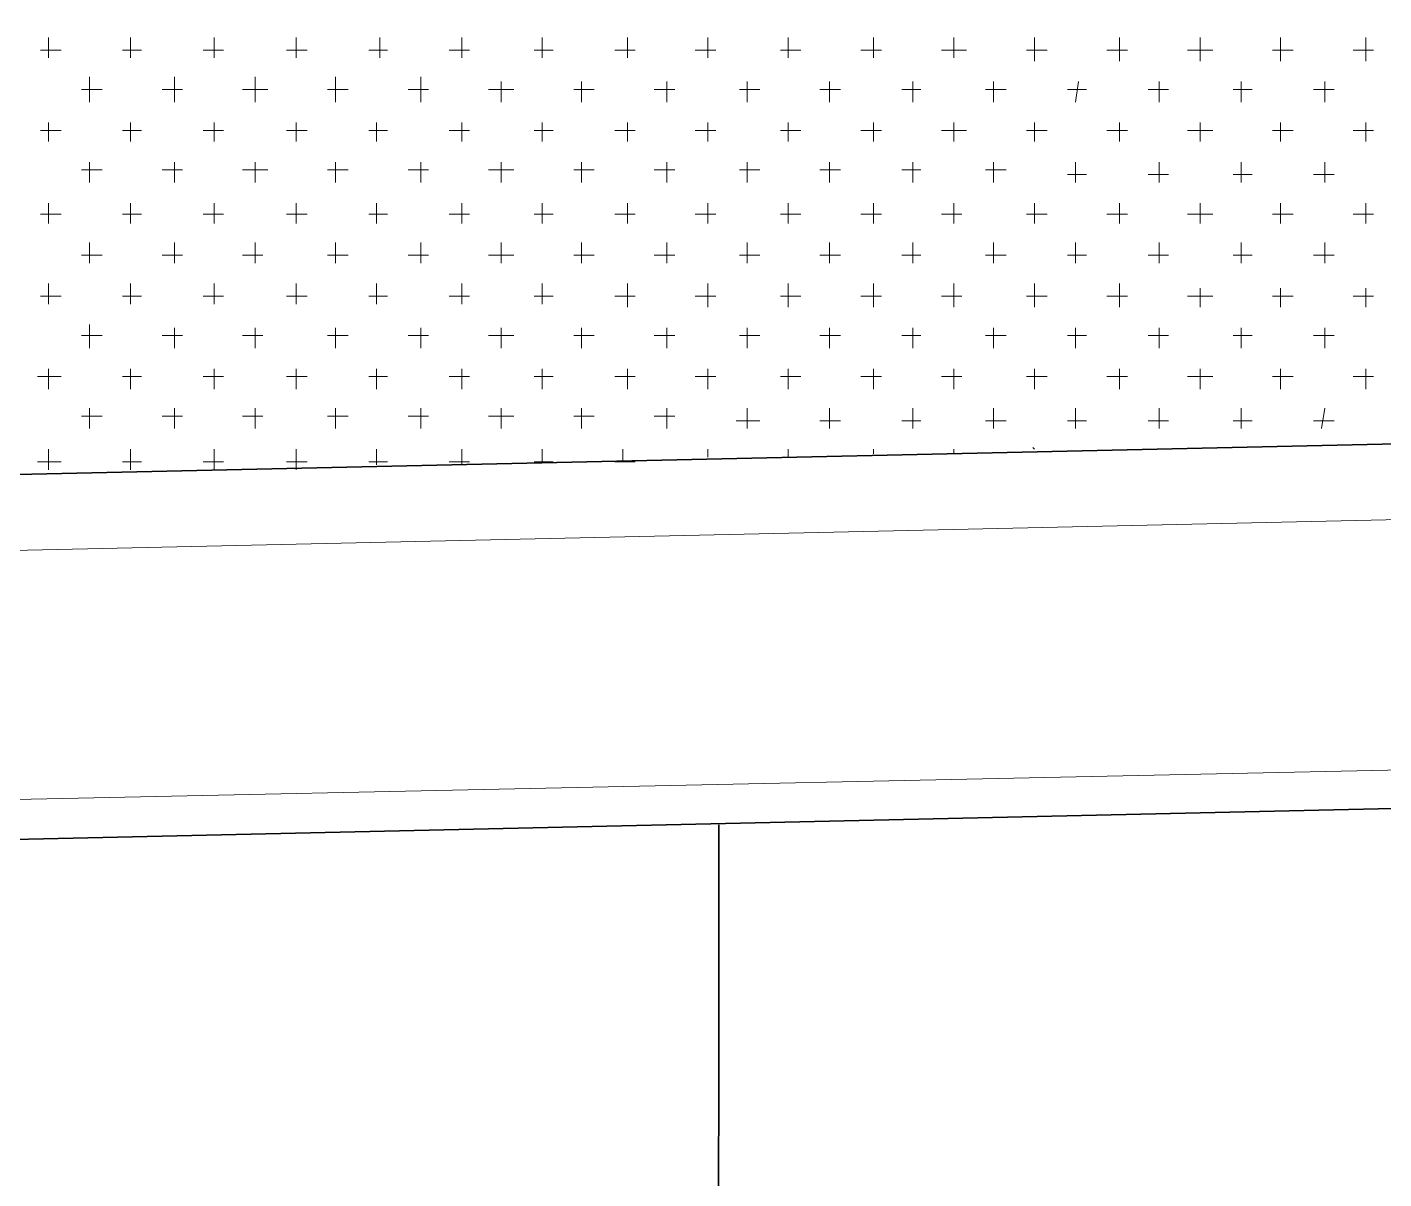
# Model space of a CAD drawing. Header units: millimetres. Extents: x -1787 to 4633, y 81 to 2259.
# Drawn here: x 1249.2 to 1353.8, y 1510.8 to 1599.6 of the extents above; entities that cross this region are included whole.
import ezdxf

# ---------------------------------------------------------------- set-up
doc = ezdxf.new("R2010")
doc.units = ezdxf.units.MM
doc.header["$MEASUREMENT"] = 0
doc.layers.get('0').update_dxf_attribs({"linetype": 'CONTINUOUS'})

msp = doc.modelspace()

# ---------------------------------------------------------------- linework, layer by layer
at = {"color": 1, "linetype": 'Continuous', "lineweight": 35, "true_color": 0x000001}
for points in [[(1543.57077, 1598.22488), (698.95014, 1647.72245), (531.72863, 1598.22488), (523.33715, 1582.29323), (527.95855, 1568.0642), (553.13299, 1549.70024), (1544.5437, 1571.71267), (1551.5974, 1578.27991), (1552.57033, 1588.61724)], [(1150.99548, 1511.02646), (1174.95376, 1535.34959), (1521.43673, 1543.13299), (1552.3271, 1510.17515), (1519.61249, 1133.77474), (1489.3302, 1106.04638), (1174.95376, 1106.28961), (1150.63063, 1130.61274)]]:
    msp.add_lwpolyline(points, close=True, dxfattribs=at)
at = {"color": 3, "linetype": 'Continuous', "lineweight": 15, "true_color": 0x000003}
for points in [[(1250.84192, 1597.25195), (1250.84192, 1598.83296), (1250.84192, 1598.83296)], [(1257.16594, 1597.25195), (1257.16594, 1598.83296), (1257.16594, 1598.83296)], [(1263.61157, 1597.25195), (1263.61157, 1598.83296), (1263.61157, 1598.83296)], [(1269.93558, 1597.25195), (1269.93558, 1598.83296), (1269.93558, 1598.83296)], [(1276.38121, 1597.25195), (1276.38121, 1598.83296), (1276.38121, 1598.83296)], [(1282.70522, 1597.25195), (1282.70522, 1598.83296), (1282.70522, 1598.83296)], [(1288.90762, 1597.25195), (1288.90762, 1598.83296), (1288.90762, 1598.83296)], [(1295.47486, 1597.25195), (1295.47486, 1598.83296), (1295.47486, 1598.83296)], [(1301.67726, 1597.25195), (1301.67726, 1598.83296), (1301.67726, 1598.83296)], [(1307.87966, 1597.25195), (1307.87966, 1598.83296), (1307.87966, 1598.83296)], [(1314.4469, 1597.25195), (1314.4469, 1598.83296), (1314.4469, 1598.83296)], [(1320.6493, 1597.25195), (1320.6493, 1598.83296), (1320.6493, 1598.83296)], [(1326.8517, 1597.00872), (1326.8517, 1598.83296), (1326.8517, 1598.83296)], [(1333.41894, 1597.00872), (1333.41894, 1598.83296), (1333.41894, 1598.83296)], [(1339.62134, 1597.00872), (1339.62134, 1598.83296), (1339.62134, 1598.83296)], [(1345.82374, 1597.00872), (1345.82374, 1598.83296), (1345.82374, 1598.83296)], [(1352.39098, 1597.00872), (1352.39098, 1598.83296), (1352.39098, 1598.83296)], [(1250.23384, 1597.86003), (1251.81485, 1597.86003), (1251.81485, 1597.86003)], [(1256.55786, 1597.86003), (1258.01725, 1597.86003), (1258.01725, 1597.86003)], [(1262.76026, 1597.86003), (1264.34126, 1597.86003), (1264.34126, 1597.86003)], [(1269.20588, 1597.86003), (1270.78689, 1597.86003), (1270.78689, 1597.86003)], [(1275.5299, 1597.86003), (1276.98929, 1597.86003), (1276.98929, 1597.86003)], [(1281.7323, 1597.86003), (1283.3133, 1597.86003), (1283.3133, 1597.86003)], [(1288.29954, 1597.86003), (1289.75893, 1597.86003), (1289.75893, 1597.86003)], [(1294.50194, 1597.86003), (1296.08294, 1597.86003), (1296.08294, 1597.86003)], [(1300.70434, 1597.86003), (1302.28534, 1597.86003), (1302.28534, 1597.86003)], [(1307.27158, 1597.86003), (1308.85258, 1597.86003), (1308.85258, 1597.86003)], [(1313.47398, 1597.86003), (1315.05498, 1597.86003), (1315.05498, 1597.86003)], [(1319.67638, 1597.86003), (1321.62223, 1597.86003), (1321.62223, 1597.86003)], [(1326.24362, 1597.86003), (1327.82462, 1597.86003), (1327.82462, 1597.86003)], [(1332.44602, 1597.86003), (1334.02702, 1597.86003), (1334.02702, 1597.86003)], [(1338.64842, 1597.86003), (1340.59427, 1597.86003), (1340.59427, 1597.86003)], [(1345.21566, 1597.86003), (1346.79666, 1597.86003), (1346.79666, 1597.86003)], [(1351.41806, 1597.86003), (1352.99906, 1597.86003), (1352.99906, 1597.86003)], [(1254.00393, 1593.84672), (1254.00393, 1595.79257), (1254.00393, 1595.79257)], [(1260.57117, 1593.84672), (1260.57117, 1595.79257), (1260.57117, 1595.79257)], [(1266.77357, 1593.84672), (1266.77357, 1595.79257), (1266.77357, 1595.79257)], [(1272.97597, 1593.84672), (1272.97597, 1595.79257), (1272.97597, 1595.79257)], [(1279.54321, 1593.84672), (1279.54321, 1595.79257), (1279.54321, 1595.79257)], [(1285.74561, 1593.84672), (1285.74561, 1595.42772), (1285.74561, 1595.42772)], [(1291.94801, 1593.84672), (1291.94801, 1595.42772), (1291.94801, 1595.42772)], [(1298.51525, 1593.84672), (1298.51525, 1595.42772), (1298.51525, 1595.42772)], [(1304.71765, 1593.84672), (1304.71765, 1595.42772), (1304.71765, 1595.42772)], [(1311.04167, 1593.84672), (1311.04167, 1595.42772), (1311.04167, 1595.42772)], [(1317.48729, 1593.84672), (1317.48729, 1595.42772), (1317.48729, 1595.42772)], [(1323.68969, 1593.84672), (1323.68969, 1595.42772), (1323.68969, 1595.42772)], [(1330.01371, 1593.84672), (1330.25694, 1595.42772), (1330.25694, 1595.42772)], [(1336.45933, 1593.84672), (1336.45933, 1595.42772), (1336.45933, 1595.42772)], [(1342.78335, 1593.84672), (1342.78335, 1595.42772), (1342.78335, 1595.42772)], [(1349.22898, 1593.84672), (1349.22898, 1595.42772), (1349.22898, 1595.42772)], [(1253.39585, 1594.81964), (1254.97685, 1594.81964), (1254.97685, 1594.81964)], [(1259.59825, 1594.81964), (1261.17925, 1594.81964), (1261.17925, 1594.81964)], [(1265.80065, 1594.81964), (1267.7465, 1594.81964), (1267.7465, 1594.81964)], [(1272.36789, 1594.81964), (1273.94889, 1594.81964), (1273.94889, 1594.81964)], [(1278.57029, 1594.81964), (1280.15129, 1594.81964), (1280.15129, 1594.81964)], [(1284.77269, 1594.81964), (1286.71854, 1594.81964), (1286.71854, 1594.81964)], [(1291.33993, 1594.81964), (1292.92093, 1594.81964), (1292.92093, 1594.81964)], [(1297.54233, 1594.81964), (1299.12333, 1594.81964), (1299.12333, 1594.81964)], [(1304.10957, 1594.81964), (1305.69058, 1594.81964), (1305.69058, 1594.81964)], [(1310.31197, 1594.81964), (1311.89298, 1594.81964), (1311.89298, 1594.81964)], [(1316.63599, 1594.81964), (1318.09537, 1594.81964), (1318.09537, 1594.81964)], [(1323.08161, 1594.81964), (1324.66262, 1594.81964), (1324.66262, 1594.81964)], [(1329.40563, 1594.81964), (1330.86502, 1594.81964), (1330.86502, 1594.81964)], [(1335.60803, 1594.81964), (1337.18903, 1594.81964), (1337.18903, 1594.81964)], [(1342.17527, 1594.81964), (1343.63466, 1594.81964), (1343.63466, 1594.81964)], [(1348.37767, 1594.81964), (1349.95867, 1594.81964), (1349.95867, 1594.81964)], [(1250.84192, 1590.80632), (1250.84192, 1592.26571), (1250.84192, 1592.26571)], [(1257.16594, 1590.80632), (1257.16594, 1592.26571), (1257.16594, 1592.26571)], [(1263.61157, 1590.80632), (1263.61157, 1592.26571), (1263.61157, 1592.26571)], [(1269.93558, 1590.80632), (1269.93558, 1592.26571), (1269.93558, 1592.26571)], [(1276.13798, 1590.80632), (1276.13798, 1592.26571), (1276.13798, 1592.26571)], [(1282.70522, 1590.80632), (1282.70522, 1592.26571), (1282.70522, 1592.26571)], [(1288.90762, 1590.80632), (1288.90762, 1592.26571), (1288.90762, 1592.26571)], [(1295.47486, 1590.80632), (1295.47486, 1592.26571), (1295.47486, 1592.26571)], [(1301.67726, 1590.80632), (1301.67726, 1592.26571), (1301.67726, 1592.26571)], [(1307.87966, 1590.80632), (1307.87966, 1592.26571), (1307.87966, 1592.26571)], [(1314.4469, 1590.80632), (1314.4469, 1592.26571), (1314.4469, 1592.26571)], [(1320.6493, 1590.80632), (1320.6493, 1592.26571), (1320.6493, 1592.26571)], [(1326.8517, 1590.80632), (1326.8517, 1592.26571), (1326.8517, 1592.26571)], [(1333.41894, 1590.80632), (1333.41894, 1592.26571), (1333.41894, 1592.26571)], [(1339.62134, 1590.80632), (1339.62134, 1592.26571), (1339.62134, 1592.26571)], [(1345.82374, 1590.80632), (1345.82374, 1592.26571), (1345.82374, 1592.26571)], [(1352.39098, 1590.80632), (1352.39098, 1592.26571), (1352.39098, 1592.26571)], [(1250.23384, 1591.65763), (1251.81485, 1591.65763), (1251.81485, 1591.65763)], [(1256.55786, 1591.65763), (1258.01725, 1591.65763), (1258.01725, 1591.65763)], [(1262.76026, 1591.65763), (1264.34126, 1591.65763), (1264.34126, 1591.65763)], [(1269.20588, 1591.65763), (1270.78689, 1591.65763), (1270.78689, 1591.65763)], [(1275.5299, 1591.65763), (1276.98929, 1591.65763), (1276.98929, 1591.65763)], [(1281.7323, 1591.65763), (1283.3133, 1591.65763), (1283.3133, 1591.65763)], [(1288.29954, 1591.65763), (1289.75893, 1591.65763), (1289.75893, 1591.65763)], [(1294.50194, 1591.65763), (1296.08294, 1591.65763), (1296.08294, 1591.65763)], [(1300.70434, 1591.65763), (1302.28534, 1591.65763), (1302.28534, 1591.65763)], [(1307.27158, 1591.65763), (1308.85258, 1591.65763), (1308.85258, 1591.65763)], [(1313.47398, 1591.65763), (1315.05498, 1591.65763), (1315.05498, 1591.65763)], [(1319.67638, 1591.65763), (1321.62223, 1591.65763), (1321.62223, 1591.65763)], [(1326.24362, 1591.65763), (1327.82462, 1591.65763), (1327.82462, 1591.65763)], [(1332.44602, 1591.65763), (1334.02702, 1591.65763), (1334.02702, 1591.65763)], [(1338.64842, 1591.65763), (1340.59427, 1591.65763), (1340.59427, 1591.65763)], [(1345.21566, 1591.65763), (1346.79666, 1591.65763), (1346.79666, 1591.65763)], [(1351.41806, 1591.65763), (1352.99906, 1591.65763), (1352.99906, 1591.65763)], [(1254.00393, 1587.64432), (1254.00393, 1589.22532), (1254.00393, 1589.22532)], [(1260.57117, 1587.64432), (1260.57117, 1589.22532), (1260.57117, 1589.22532)], [(1266.77357, 1587.64432), (1266.77357, 1589.22532), (1266.77357, 1589.22532)], [(1272.97597, 1587.64432), (1272.97597, 1589.22532), (1272.97597, 1589.22532)], [(1279.54321, 1587.64432), (1279.54321, 1589.22532), (1279.54321, 1589.22532)], [(1285.74561, 1587.64432), (1285.74561, 1589.22532), (1285.74561, 1589.22532)], [(1291.94801, 1587.64432), (1291.94801, 1589.22532), (1291.94801, 1589.22532)], [(1298.51525, 1587.64432), (1298.51525, 1589.22532), (1298.51525, 1589.22532)], [(1304.71765, 1587.64432), (1304.71765, 1589.22532), (1304.71765, 1589.22532)], [(1311.04167, 1587.64432), (1311.04167, 1589.22532), (1311.04167, 1589.22532)], [(1317.48729, 1587.64432), (1317.48729, 1589.22532), (1317.48729, 1589.22532)], [(1323.68969, 1587.64432), (1323.68969, 1589.22532), (1323.68969, 1589.22532)], [(1330.01371, 1587.64432), (1330.01371, 1589.22532), (1330.01371, 1589.22532)], [(1336.45933, 1587.64432), (1336.45933, 1589.22532), (1336.45933, 1589.22532)], [(1342.78335, 1587.64432), (1342.78335, 1589.22532), (1342.78335, 1589.22532)], [(1349.22898, 1587.64432), (1349.22898, 1589.22532), (1349.22898, 1589.22532)], [(1253.39585, 1588.61724), (1254.97685, 1588.61724), (1254.97685, 1588.61724)], [(1259.59825, 1588.61724), (1261.17925, 1588.61724), (1261.17925, 1588.61724)], [(1265.80065, 1588.61724), (1267.7465, 1588.61724), (1267.7465, 1588.61724)], [(1272.36789, 1588.61724), (1273.94889, 1588.61724), (1273.94889, 1588.61724)], [(1278.57029, 1588.61724), (1280.15129, 1588.61724), (1280.15129, 1588.61724)], [(1284.77269, 1588.61724), (1286.71854, 1588.61724), (1286.71854, 1588.61724)], [(1291.33993, 1588.61724), (1292.92093, 1588.61724), (1292.92093, 1588.61724)], [(1297.54233, 1588.61724), (1299.12333, 1588.61724), (1299.12333, 1588.61724)], [(1304.10957, 1588.61724), (1305.69058, 1588.61724), (1305.69058, 1588.61724)], [(1310.31197, 1588.61724), (1311.89298, 1588.61724), (1311.89298, 1588.61724)], [(1316.63599, 1588.61724), (1318.09537, 1588.61724), (1318.09537, 1588.61724)], [(1323.08161, 1588.61724), (1324.66262, 1588.61724), (1324.66262, 1588.61724)], [(1329.40563, 1588.2524), (1330.86502, 1588.2524), (1330.86502, 1588.2524)], [(1335.60803, 1588.2524), (1337.18903, 1588.2524), (1337.18903, 1588.2524)], [(1342.17527, 1588.2524), (1343.63466, 1588.2524), (1343.63466, 1588.2524)], [(1348.37767, 1588.2524), (1349.95867, 1588.2524), (1349.95867, 1588.2524)], [(1250.84192, 1584.48231), (1250.84192, 1586.06331), (1250.84192, 1586.06331)], [(1257.16594, 1584.48231), (1257.16594, 1586.06331), (1257.16594, 1586.06331)], [(1263.61157, 1584.48231), (1263.61157, 1586.06331), (1263.61157, 1586.06331)], [(1269.93558, 1584.48231), (1269.93558, 1586.06331), (1269.93558, 1586.06331)], [(1276.13798, 1584.48231), (1276.13798, 1586.06331), (1276.13798, 1586.06331)], [(1282.70522, 1584.48231), (1282.70522, 1586.06331), (1282.70522, 1586.06331)], [(1288.90762, 1584.48231), (1288.90762, 1586.06331), (1288.90762, 1586.06331)], [(1295.47486, 1584.48231), (1295.47486, 1586.06331), (1295.47486, 1586.06331)], [(1301.67726, 1584.48231), (1301.67726, 1586.06331), (1301.67726, 1586.06331)], [(1307.87966, 1584.48231), (1307.87966, 1586.06331), (1307.87966, 1586.06331)], [(1314.4469, 1584.48231), (1314.4469, 1586.06331), (1314.4469, 1586.06331)], [(1320.6493, 1584.48231), (1320.6493, 1586.06331), (1320.6493, 1586.06331)], [(1326.8517, 1584.48231), (1326.8517, 1586.06331), (1326.8517, 1586.06331)], [(1333.41894, 1584.48231), (1333.41894, 1586.06331), (1333.41894, 1586.06331)], [(1339.62134, 1584.48231), (1339.62134, 1586.06331), (1339.62134, 1586.06331)], [(1345.82374, 1584.48231), (1345.82374, 1586.06331), (1345.82374, 1586.06331)], [(1352.39098, 1584.48231), (1352.39098, 1586.06331), (1352.39098, 1586.06331)], [(1250.23384, 1585.21201), (1251.81485, 1585.21201), (1251.81485, 1585.21201)], [(1256.55786, 1585.21201), (1258.01725, 1585.21201), (1258.01725, 1585.21201)], [(1262.76026, 1585.21201), (1264.34126, 1585.21201), (1264.34126, 1585.21201)], [(1269.20588, 1585.21201), (1270.78689, 1585.21201), (1270.78689, 1585.21201)], [(1275.5299, 1585.21201), (1276.98929, 1585.21201), (1276.98929, 1585.21201)], [(1281.7323, 1585.21201), (1283.3133, 1585.21201), (1283.3133, 1585.21201)], [(1288.29954, 1585.21201), (1289.75893, 1585.21201), (1289.75893, 1585.21201)], [(1294.50194, 1585.21201), (1296.08294, 1585.21201), (1296.08294, 1585.21201)], [(1300.70434, 1585.21201), (1302.28534, 1585.21201), (1302.28534, 1585.21201)], [(1307.27158, 1585.21201), (1308.85258, 1585.21201), (1308.85258, 1585.21201)], [(1313.47398, 1585.21201), (1315.05498, 1585.21201), (1315.05498, 1585.21201)], [(1319.67638, 1585.21201), (1321.25738, 1585.21201), (1321.25738, 1585.21201)], [(1326.24362, 1585.21201), (1327.82462, 1585.21201), (1327.82462, 1585.21201)], [(1332.44602, 1585.21201), (1334.02702, 1585.21201), (1334.02702, 1585.21201)], [(1338.64842, 1585.21201), (1340.59427, 1585.21201), (1340.59427, 1585.21201)], [(1345.21566, 1585.21201), (1346.79666, 1585.21201), (1346.79666, 1585.21201)], [(1351.41806, 1585.21201), (1352.99906, 1585.21201), (1352.99906, 1585.21201)], [(1254.00393, 1581.44192), (1254.00393, 1583.02292), (1254.00393, 1583.02292)], [(1260.57117, 1581.44192), (1260.57117, 1583.02292), (1260.57117, 1583.02292)], [(1266.77357, 1581.44192), (1266.77357, 1583.02292), (1266.77357, 1583.02292)], [(1272.97597, 1581.44192), (1272.97597, 1583.02292), (1272.97597, 1583.02292)], [(1279.54321, 1581.44192), (1279.54321, 1583.02292), (1279.54321, 1583.02292)], [(1285.74561, 1581.44192), (1285.74561, 1583.02292), (1285.74561, 1583.02292)], [(1291.94801, 1581.44192), (1291.94801, 1583.02292), (1291.94801, 1583.02292)], [(1298.51525, 1581.44192), (1298.51525, 1583.02292), (1298.51525, 1583.02292)], [(1304.71765, 1581.44192), (1304.71765, 1583.02292), (1304.71765, 1583.02292)], [(1311.04167, 1581.44192), (1311.04167, 1583.02292), (1311.04167, 1583.02292)], [(1317.48729, 1581.44192), (1317.48729, 1583.02292), (1317.48729, 1583.02292)], [(1323.68969, 1581.44192), (1323.68969, 1583.02292), (1323.68969, 1583.02292)], [(1330.01371, 1581.44192), (1330.01371, 1583.02292), (1330.01371, 1583.02292)], [(1336.45933, 1581.44192), (1336.45933, 1583.02292), (1336.45933, 1583.02292)], [(1342.78335, 1581.44192), (1342.78335, 1583.02292), (1342.78335, 1583.02292)], [(1349.22898, 1581.44192), (1349.22898, 1583.02292), (1349.22898, 1583.02292)], [(1253.39585, 1582.05), (1254.97685, 1582.05), (1254.97685, 1582.05)], [(1259.59825, 1582.05), (1261.17925, 1582.05), (1261.17925, 1582.05)], [(1265.80065, 1582.05), (1267.38165, 1582.05), (1267.38165, 1582.05)], [(1272.36789, 1582.05), (1273.94889, 1582.05), (1273.94889, 1582.05)], [(1278.57029, 1582.05), (1280.15129, 1582.05), (1280.15129, 1582.05)], [(1284.77269, 1582.05), (1286.71854, 1582.05), (1286.71854, 1582.05)], [(1291.33993, 1582.05), (1292.92093, 1582.05), (1292.92093, 1582.05)], [(1297.54233, 1582.05), (1299.12333, 1582.05), (1299.12333, 1582.05)], [(1304.10957, 1582.05), (1305.69058, 1582.05), (1305.69058, 1582.05)], [(1310.31197, 1582.05), (1311.89298, 1582.05), (1311.89298, 1582.05)], [(1316.63599, 1582.05), (1318.09537, 1582.05), (1318.09537, 1582.05)], [(1323.08161, 1582.05), (1324.66262, 1582.05), (1324.66262, 1582.05)], [(1329.40563, 1582.05), (1330.86502, 1582.05), (1330.86502, 1582.05)], [(1335.60803, 1582.05), (1337.18903, 1582.05), (1337.18903, 1582.05)], [(1342.17527, 1582.05), (1343.63466, 1582.05), (1343.63466, 1582.05)], [(1348.37767, 1582.05), (1349.95867, 1582.05), (1349.95867, 1582.05)], [(1250.84192, 1578.27991), (1250.84192, 1579.86092), (1250.84192, 1579.86092)], [(1257.16594, 1578.27991), (1257.16594, 1579.86092), (1257.16594, 1579.86092)], [(1263.61157, 1578.27991), (1263.61157, 1579.86092), (1263.61157, 1579.86092)], [(1269.93558, 1578.27991), (1269.93558, 1579.86092), (1269.93558, 1579.86092)], [(1276.13798, 1578.27991), (1276.13798, 1579.86092), (1276.13798, 1579.86092)], [(1282.70522, 1578.27991), (1282.70522, 1579.86092), (1282.70522, 1579.86092)], [(1288.90762, 1578.27991), (1288.90762, 1579.86092), (1288.90762, 1579.86092)], [(1295.47486, 1578.03668), (1295.47486, 1579.86092), (1295.47486, 1579.86092)], [(1301.67726, 1578.03668), (1301.67726, 1579.86092), (1301.67726, 1579.86092)], [(1307.87966, 1578.03668), (1307.87966, 1579.86092), (1307.87966, 1579.86092)], [(1314.4469, 1578.03668), (1314.4469, 1579.86092), (1314.4469, 1579.86092)], [(1320.6493, 1578.03668), (1320.6493, 1579.86092), (1320.6493, 1579.86092)], [(1326.8517, 1578.03668), (1326.8517, 1579.86092), (1326.8517, 1579.86092)], [(1333.41894, 1578.03668), (1333.41894, 1579.86092), (1333.41894, 1579.86092)], [(1339.62134, 1578.03668), (1339.62134, 1579.49607), (1339.62134, 1579.49607)], [(1345.82374, 1578.03668), (1345.82374, 1579.49607), (1345.82374, 1579.49607)], [(1352.39098, 1578.03668), (1352.39098, 1579.49607), (1352.39098, 1579.49607)], [(1250.23384, 1578.88799), (1251.81485, 1578.88799), (1251.81485, 1578.88799)], [(1256.55786, 1578.88799), (1258.01725, 1578.88799), (1258.01725, 1578.88799)], [(1262.76026, 1578.88799), (1264.34126, 1578.88799), (1264.34126, 1578.88799)], [(1269.20588, 1578.88799), (1270.78689, 1578.88799), (1270.78689, 1578.88799)], [(1275.5299, 1578.88799), (1276.98929, 1578.88799), (1276.98929, 1578.88799)], [(1281.7323, 1578.88799), (1283.3133, 1578.88799), (1283.3133, 1578.88799)], [(1288.29954, 1578.88799), (1289.75893, 1578.88799), (1289.75893, 1578.88799)], [(1294.50194, 1578.88799), (1296.08294, 1578.88799), (1296.08294, 1578.88799)], [(1300.70434, 1578.88799), (1302.28534, 1578.88799), (1302.28534, 1578.88799)], [(1307.27158, 1578.88799), (1308.85258, 1578.88799), (1308.85258, 1578.88799)], [(1313.47398, 1578.88799), (1315.05498, 1578.88799), (1315.05498, 1578.88799)], [(1319.67638, 1578.88799), (1321.25738, 1578.88799), (1321.25738, 1578.88799)], [(1326.24362, 1578.88799), (1327.82462, 1578.88799), (1327.82462, 1578.88799)], [(1332.44602, 1578.88799), (1334.02702, 1578.88799), (1334.02702, 1578.88799)], [(1338.64842, 1578.88799), (1340.59427, 1578.88799), (1340.59427, 1578.88799)], [(1345.21566, 1578.88799), (1346.79666, 1578.88799), (1346.79666, 1578.88799)], [(1351.41806, 1578.88799), (1352.99906, 1578.88799), (1352.99906, 1578.88799)], [(1254.00393, 1574.87468), (1254.00393, 1576.69891), (1254.00393, 1576.69891)], [(1260.57117, 1574.87468), (1260.57117, 1576.45568), (1260.57117, 1576.45568)], [(1266.77357, 1574.87468), (1266.77357, 1576.45568), (1266.77357, 1576.45568)], [(1272.97597, 1574.87468), (1272.97597, 1576.45568), (1272.97597, 1576.45568)], [(1279.54321, 1574.87468), (1279.54321, 1576.45568), (1279.54321, 1576.45568)], [(1285.74561, 1574.87468), (1285.74561, 1576.45568), (1285.74561, 1576.45568)], [(1291.94801, 1574.87468), (1291.94801, 1576.45568), (1291.94801, 1576.45568)], [(1298.51525, 1574.87468), (1298.51525, 1576.45568), (1298.51525, 1576.45568)], [(1304.71765, 1574.87468), (1304.71765, 1576.45568), (1304.71765, 1576.45568)], [(1311.04167, 1574.87468), (1311.04167, 1576.45568), (1311.04167, 1576.45568)], [(1317.48729, 1574.87468), (1317.48729, 1576.45568), (1317.48729, 1576.45568)], [(1323.68969, 1574.87468), (1323.68969, 1576.45568), (1323.68969, 1576.45568)], [(1330.01371, 1574.87468), (1330.01371, 1576.45568), (1330.01371, 1576.45568)], [(1336.45933, 1574.87468), (1336.45933, 1576.45568), (1336.45933, 1576.45568)], [(1342.78335, 1574.87468), (1342.78335, 1576.45568), (1342.78335, 1576.45568)], [(1349.22898, 1574.87468), (1349.22898, 1576.45568), (1349.22898, 1576.45568)], [(1253.39585, 1575.8476), (1254.97685, 1575.8476), (1254.97685, 1575.8476)], [(1259.59825, 1575.8476), (1261.17925, 1575.8476), (1261.17925, 1575.8476)], [(1265.80065, 1575.8476), (1267.38165, 1575.8476), (1267.38165, 1575.8476)], [(1272.36789, 1575.8476), (1273.94889, 1575.8476), (1273.94889, 1575.8476)], [(1278.57029, 1575.8476), (1280.15129, 1575.8476), (1280.15129, 1575.8476)], [(1284.77269, 1575.8476), (1286.71854, 1575.8476), (1286.71854, 1575.8476)], [(1291.33993, 1575.8476), (1292.92093, 1575.8476), (1292.92093, 1575.8476)], [(1297.54233, 1575.8476), (1299.12333, 1575.8476), (1299.12333, 1575.8476)], [(1304.10957, 1575.8476), (1305.69058, 1575.8476), (1305.69058, 1575.8476)], [(1310.31197, 1575.8476), (1311.89298, 1575.8476), (1311.89298, 1575.8476)], [(1316.63599, 1575.8476), (1318.09537, 1575.8476), (1318.09537, 1575.8476)], [(1323.08161, 1575.8476), (1324.66262, 1575.8476), (1324.66262, 1575.8476)], [(1329.40563, 1575.8476), (1330.86502, 1575.8476), (1330.86502, 1575.8476)], [(1335.60803, 1575.8476), (1337.18903, 1575.8476), (1337.18903, 1575.8476)], [(1342.17527, 1575.8476), (1343.63466, 1575.8476), (1343.63466, 1575.8476)], [(1348.37767, 1575.8476), (1349.95867, 1575.8476), (1349.95867, 1575.8476)], [(1250.84192, 1571.71267), (1250.84192, 1573.29367), (1250.84192, 1573.29367)], [(1257.16594, 1571.71267), (1257.16594, 1573.29367), (1257.16594, 1573.29367)], [(1263.61157, 1571.71267), (1263.61157, 1573.29367), (1263.61157, 1573.29367)], [(1269.93558, 1571.71267), (1269.93558, 1573.29367), (1269.93558, 1573.29367)], [(1276.13798, 1571.71267), (1276.13798, 1573.29367), (1276.13798, 1573.29367)], [(1282.70522, 1571.71267), (1282.70522, 1573.29367), (1282.70522, 1573.29367)], [(1288.90762, 1571.71267), (1288.90762, 1573.29367), (1288.90762, 1573.29367)], [(1295.47486, 1571.71267), (1295.47486, 1573.29367), (1295.47486, 1573.29367)], [(1301.67726, 1571.71267), (1301.67726, 1573.29367), (1301.67726, 1573.29367)], [(1307.87966, 1571.71267), (1307.87966, 1573.29367), (1307.87966, 1573.29367)], [(1314.4469, 1571.71267), (1314.4469, 1573.29367), (1314.4469, 1573.29367)], [(1320.6493, 1571.71267), (1320.6493, 1573.29367), (1320.6493, 1573.29367)], [(1326.8517, 1571.71267), (1326.8517, 1573.29367), (1326.8517, 1573.29367)], [(1333.41894, 1571.71267), (1333.41894, 1573.29367), (1333.41894, 1573.29367)], [(1339.62134, 1571.71267), (1339.62134, 1573.29367), (1339.62134, 1573.29367)], [(1345.82374, 1571.71267), (1345.82374, 1573.29367), (1345.82374, 1573.29367)], [(1352.39098, 1571.71267), (1352.39098, 1573.29367), (1352.39098, 1573.29367)], [(1249.99061, 1572.68559), (1251.81485, 1572.68559), (1251.81485, 1572.68559)], [(1256.55786, 1572.68559), (1258.01725, 1572.68559), (1258.01725, 1572.68559)], [(1262.76026, 1572.68559), (1264.34126, 1572.68559), (1264.34126, 1572.68559)], [(1269.20588, 1572.68559), (1270.78689, 1572.68559), (1270.78689, 1572.68559)], [(1275.5299, 1572.68559), (1276.98929, 1572.68559), (1276.98929, 1572.68559)], [(1281.7323, 1572.68559), (1283.3133, 1572.68559), (1283.3133, 1572.68559)], [(1288.29954, 1572.68559), (1289.75893, 1572.68559), (1289.75893, 1572.68559)], [(1294.50194, 1572.68559), (1296.08294, 1572.68559), (1296.08294, 1572.68559)], [(1300.70434, 1572.68559), (1302.28534, 1572.68559), (1302.28534, 1572.68559)], [(1307.27158, 1572.68559), (1308.85258, 1572.68559), (1308.85258, 1572.68559)], [(1313.47398, 1572.68559), (1315.05498, 1572.68559), (1315.05498, 1572.68559)], [(1319.67638, 1572.68559), (1321.25738, 1572.68559), (1321.25738, 1572.68559)], [(1326.24362, 1572.68559), (1327.82462, 1572.68559), (1327.82462, 1572.68559)], [(1332.44602, 1572.68559), (1334.02702, 1572.68559), (1334.02702, 1572.68559)], [(1338.64842, 1572.68559), (1340.59427, 1572.68559), (1340.59427, 1572.68559)], [(1345.21566, 1572.68559), (1346.79666, 1572.68559), (1346.79666, 1572.68559)], [(1351.41806, 1572.68559), (1352.99906, 1572.68559), (1352.99906, 1572.68559)], [(1254.00393, 1568.67228), (1254.00393, 1570.25328), (1254.00393, 1570.25328)], [(1260.57117, 1568.67228), (1260.57117, 1570.25328), (1260.57117, 1570.25328)], [(1266.77357, 1568.67228), (1266.77357, 1570.25328), (1266.77357, 1570.25328)], [(1272.97597, 1568.67228), (1272.97597, 1570.25328), (1272.97597, 1570.25328)], [(1279.54321, 1568.67228), (1279.54321, 1570.25328), (1279.54321, 1570.25328)], [(1285.74561, 1568.67228), (1285.74561, 1570.25328), (1285.74561, 1570.25328)], [(1291.94801, 1568.67228), (1291.94801, 1570.25328), (1291.94801, 1570.25328)], [(1298.51525, 1568.67228), (1298.51525, 1570.25328), (1298.51525, 1570.25328)], [(1304.71765, 1568.67228), (1304.71765, 1570.25328), (1304.71765, 1570.25328)], [(1311.04167, 1568.67228), (1311.04167, 1570.25328), (1311.04167, 1570.25328)], [(1317.48729, 1568.67228), (1317.48729, 1570.25328), (1317.48729, 1570.25328)], [(1323.68969, 1568.67228), (1323.68969, 1570.25328), (1323.68969, 1570.25328)], [(1330.01371, 1568.67228), (1330.01371, 1570.25328), (1330.01371, 1570.25328)], [(1336.45933, 1568.67228), (1336.45933, 1570.25328), (1336.45933, 1570.25328)], [(1342.78335, 1568.67228), (1342.78335, 1570.25328), (1342.78335, 1570.25328)], [(1348.98575, 1568.67228), (1349.22898, 1570.25328), (1349.22898, 1570.25328)], [(1253.39585, 1569.6452), (1254.97685, 1569.6452), (1254.97685, 1569.6452)], [(1259.59825, 1569.6452), (1261.17925, 1569.6452), (1261.17925, 1569.6452)], [(1265.80065, 1569.6452), (1267.38165, 1569.6452), (1267.38165, 1569.6452)], [(1272.36789, 1569.6452), (1273.94889, 1569.6452), (1273.94889, 1569.6452)], [(1278.57029, 1569.6452), (1280.15129, 1569.6452), (1280.15129, 1569.6452)], [(1284.77269, 1569.6452), (1286.71854, 1569.6452), (1286.71854, 1569.6452)], [(1291.33993, 1569.6452), (1292.92093, 1569.6452), (1292.92093, 1569.6452)], [(1297.54233, 1569.6452), (1299.12333, 1569.6452), (1299.12333, 1569.6452)], [(1303.86634, 1569.28036), (1305.69058, 1569.28036), (1305.69058, 1569.28036)], [(1310.31197, 1569.28036), (1311.89298, 1569.28036), (1311.89298, 1569.28036)], [(1316.63599, 1569.28036), (1318.09537, 1569.28036), (1318.09537, 1569.28036)], [(1323.08161, 1569.28036), (1324.66262, 1569.28036), (1324.66262, 1569.28036)], [(1329.40563, 1569.28036), (1330.86502, 1569.28036), (1330.86502, 1569.28036)], [(1335.60803, 1569.28036), (1337.18903, 1569.28036), (1337.18903, 1569.28036)], [(1342.17527, 1569.28036), (1343.63466, 1569.28036), (1343.63466, 1569.28036)], [(1348.37767, 1569.28036), (1349.95867, 1569.28036), (1349.95867, 1569.28036)], [(1250.84192, 1565.51027), (1250.84192, 1567.09127), (1250.84192, 1567.09127)], [(1257.16594, 1565.51027), (1257.16594, 1567.09127), (1257.16594, 1567.09127)], [(1263.61157, 1565.51027), (1263.61157, 1567.09127), (1263.61157, 1567.09127)], [(1269.93558, 1565.51027), (1269.93558, 1567.09127), (1269.93558, 1567.09127)], [(1276.13798, 1565.87512), (1276.13798, 1567.09127), (1276.13798, 1567.09127)], [(1282.70522, 1565.87512), (1282.70522, 1567.09127), (1282.70522, 1567.09127)], [(1288.90762, 1566.11835), (1288.90762, 1567.09127), (1288.90762, 1567.09127)], [(1295.11002, 1566.11835), (1295.11002, 1567.09127), (1295.11002, 1567.09127)], [(1301.67726, 1566.4832), (1301.67726, 1567.09127), (1301.67726, 1567.09127)], [(1307.87966, 1566.4832), (1307.87966, 1567.09127), (1307.87966, 1567.09127)], [(1314.4469, 1566.72643), (1314.4469, 1567.09127), (1314.4469, 1567.09127)], [(1320.6493, 1566.72643), (1320.6493, 1567.09127), (1320.6493, 1567.09127)], [(1326.8517, 1567.09127), (1326.73008, 1567.21289), (1326.73008, 1567.21289)], [(1249.99061, 1566.11835), (1251.81485, 1566.11835), (1251.81485, 1566.11835)], [(1256.55786, 1566.11835), (1258.01725, 1566.11835), (1258.01725, 1566.11835)], [(1262.76026, 1566.11835), (1264.34126, 1566.11835), (1264.34126, 1566.11835)], [(1269.20588, 1566.11835), (1270.78689, 1566.11835), (1270.78689, 1566.11835)], [(1275.5299, 1566.11835), (1276.98929, 1566.11835), (1276.98929, 1566.11835)], [(1281.7323, 1566.11835), (1283.3133, 1566.11835), (1283.3133, 1566.11835)], [(1288.29954, 1566.11835), (1289.75893, 1566.11835), (1289.75893, 1566.11835)], [(1294.50194, 1566.11835), (1296.08294, 1566.11835), (1296.08294, 1566.11835)]]:
    msp.add_lwpolyline(points, dxfattribs=at)
at = {"color": 5, "linetype": 'Continuous', "lineweight": 20, "true_color": 0x000005}
for points in [[(1543.814, 1565.87512), (551.91683, 1543.74107), (551.91683, 1543.74107)], [(1174.95376, 1538.5116), (1521.19349, 1545.93015), (1521.19349, 1545.93015)]]:
    msp.add_lwpolyline(points, dxfattribs=at)
at = {"color": 1, "linetype": 'Continuous', "lineweight": 35, "true_color": 0x000001}
msp.add_lwpolyline([(1302.28534, 1106.04638), (1302.52857, 1538.14675), (1302.52857, 1538.14675)], dxfattribs=at)

doc.saveas('drawing.dxf')
